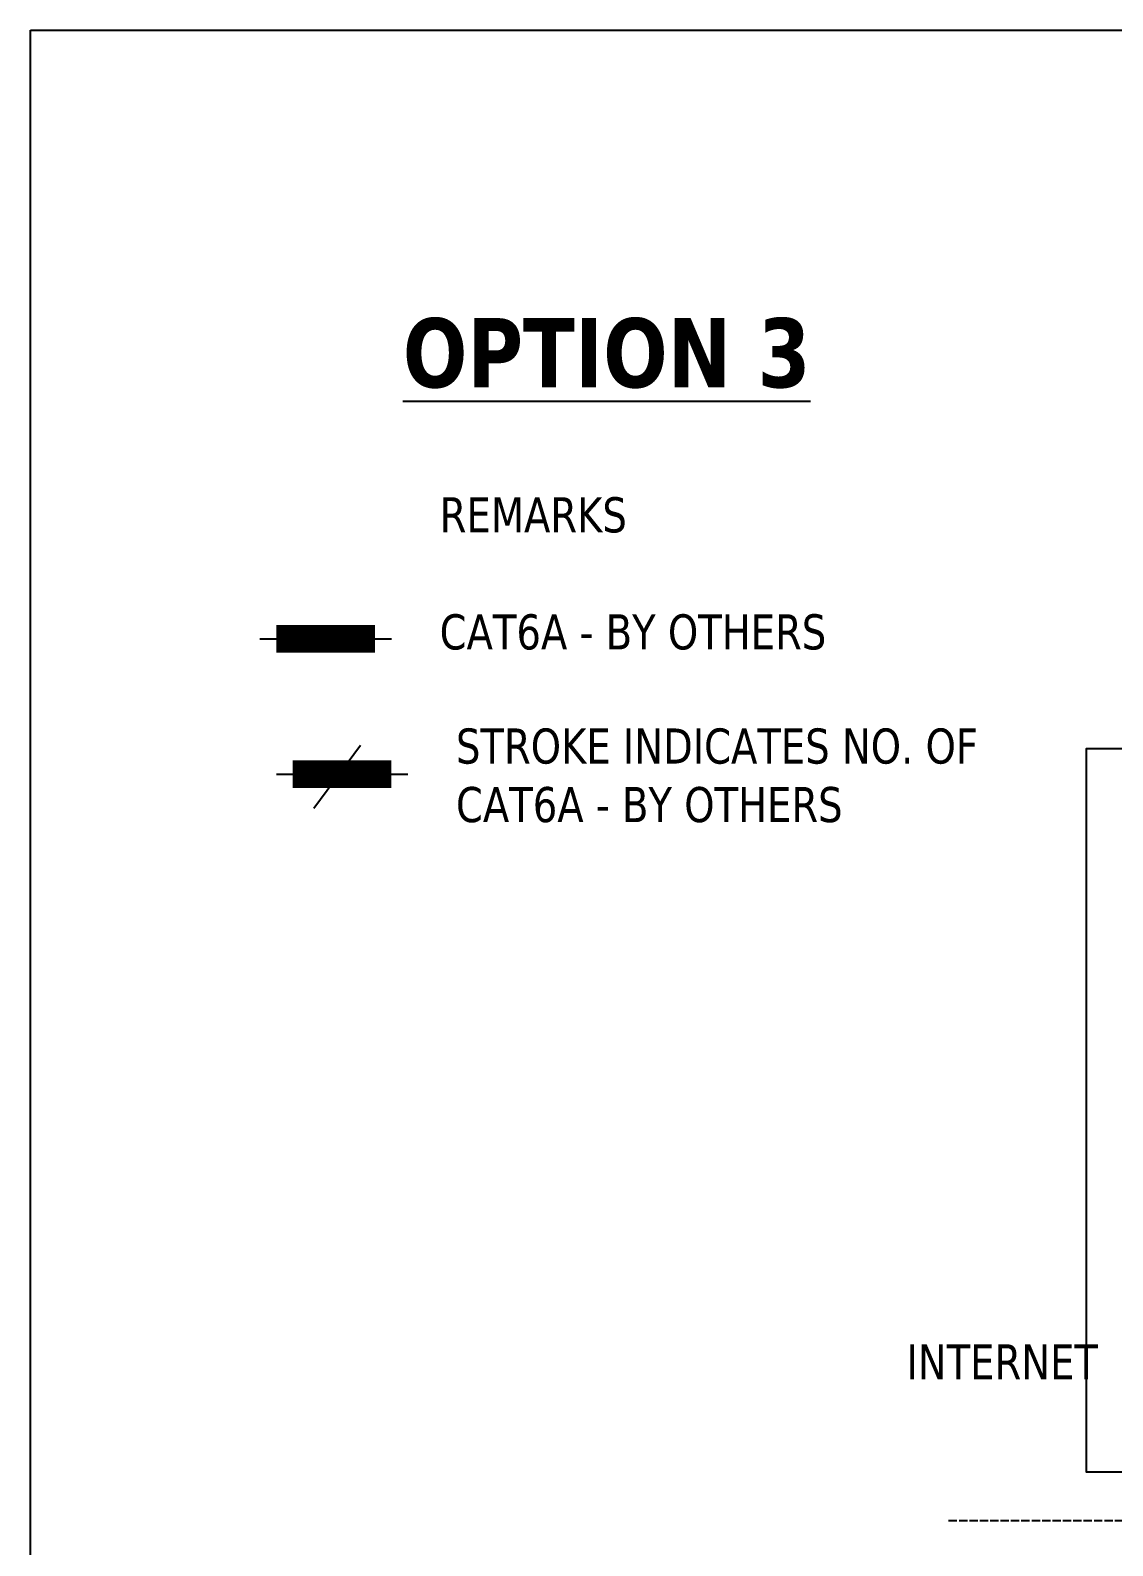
# Model space of a CAD drawing. Header units: millimetres. Extents: x 430 to 9320, y -2045 to 5442.
# Drawn here: x 430 to 1212, y -742 to 353 of the extents above; entities that cross this region are included whole.
import ezdxf

# ---------------------------------------------------------------- set-up
doc = ezdxf.new("R2010")
doc.units = ezdxf.units.MM
doc.linetypes.add('ACAD_ISO02W100', pattern=[15, 12, -3])
doc.layers.add('def', color=7, linetype='Continuous', plot=False)
doc.styles.get("Standard").update_dxf_attribs({"font": 'Arial.ttf'})

msp = doc.modelspace()

# ---------------------------------------------------------------- linework, layer by layer
at = {"transparency": 33554687}
for p, q in [((596, -87), (690.9, -87)), ((668.7, -163.9), (634.8, -209.6)), ((607.9, -184.8), (702.7, -184.8))]:
    msp.add_line(p, q, dxfattribs=at)
at = {"color": 5, "linetype": 'ACAD_ISO02W100', "ltscale": 0.5, "transparency": 33554687}
msp.add_line((1093.5, -723.7), (3956.9, -723.7), dxfattribs=at)
at = {"color": 1, "transparency": 33554562, "const_width": 20}
msp.add_lwpolyline([(607.8, -87), (679.1, -87)], dxfattribs=at)
at = {"color": 1, "transparency": 33554559, "const_width": 20}
msp.add_lwpolyline([(619.6, -184.8), (691, -184.8)], dxfattribs=at)
at = {"transparency": 33554511}
msp.add_lwpolyline([(3081.4, -688.9), (1193, -688.9), (1193, -166.1), (3081.4, -166.1)], close=True, dxfattribs=at)
at = {"layer": 'def', "transparency": 33554687}
msp.add_lwpolyline([(430.1, 352.6), (4081.6, 352.6), (4081.6, -2044.6), (430.1, -2044.6)], close=True, dxfattribs=at)

# ---------------------------------------------------------------- texts
at = {"transparency": 33554687, "attachment_point": 1}
for s, width, insert, char_height in [('{\\fVerdana|b1|i0|c0|p0;\\W0.8;\\LOPTION 3}', 402.345, (699.2, 144.7), 50), ('{\\fVerdana|b0|i0|c0|p0;\\W0.8;REMARKS\\P\\PCAT6A - BY OTHERS}', 395.137, (725.8, 15.3), 25.359), ('{\\fVerdana|b0|i0|c0|p0;\\W0.8;STROKE INDICATES NO. OF\\PCAT6A - BY OTHERS}', 395.137, (737.6, -151.7), 25.359), ('{\\fVerdana|b0|i0|c0|p0;\\W0.8;INTERNET}', 146.902, (1063, -596.5), 25.359)]:
    msp.add_mtext_dynamic_manual_height_columns(s, width=width, gutter_width=126.8, heights=[0], dxfattribs=dict(at, insert=insert, char_height=char_height))

doc.saveas('drawing.dxf')
